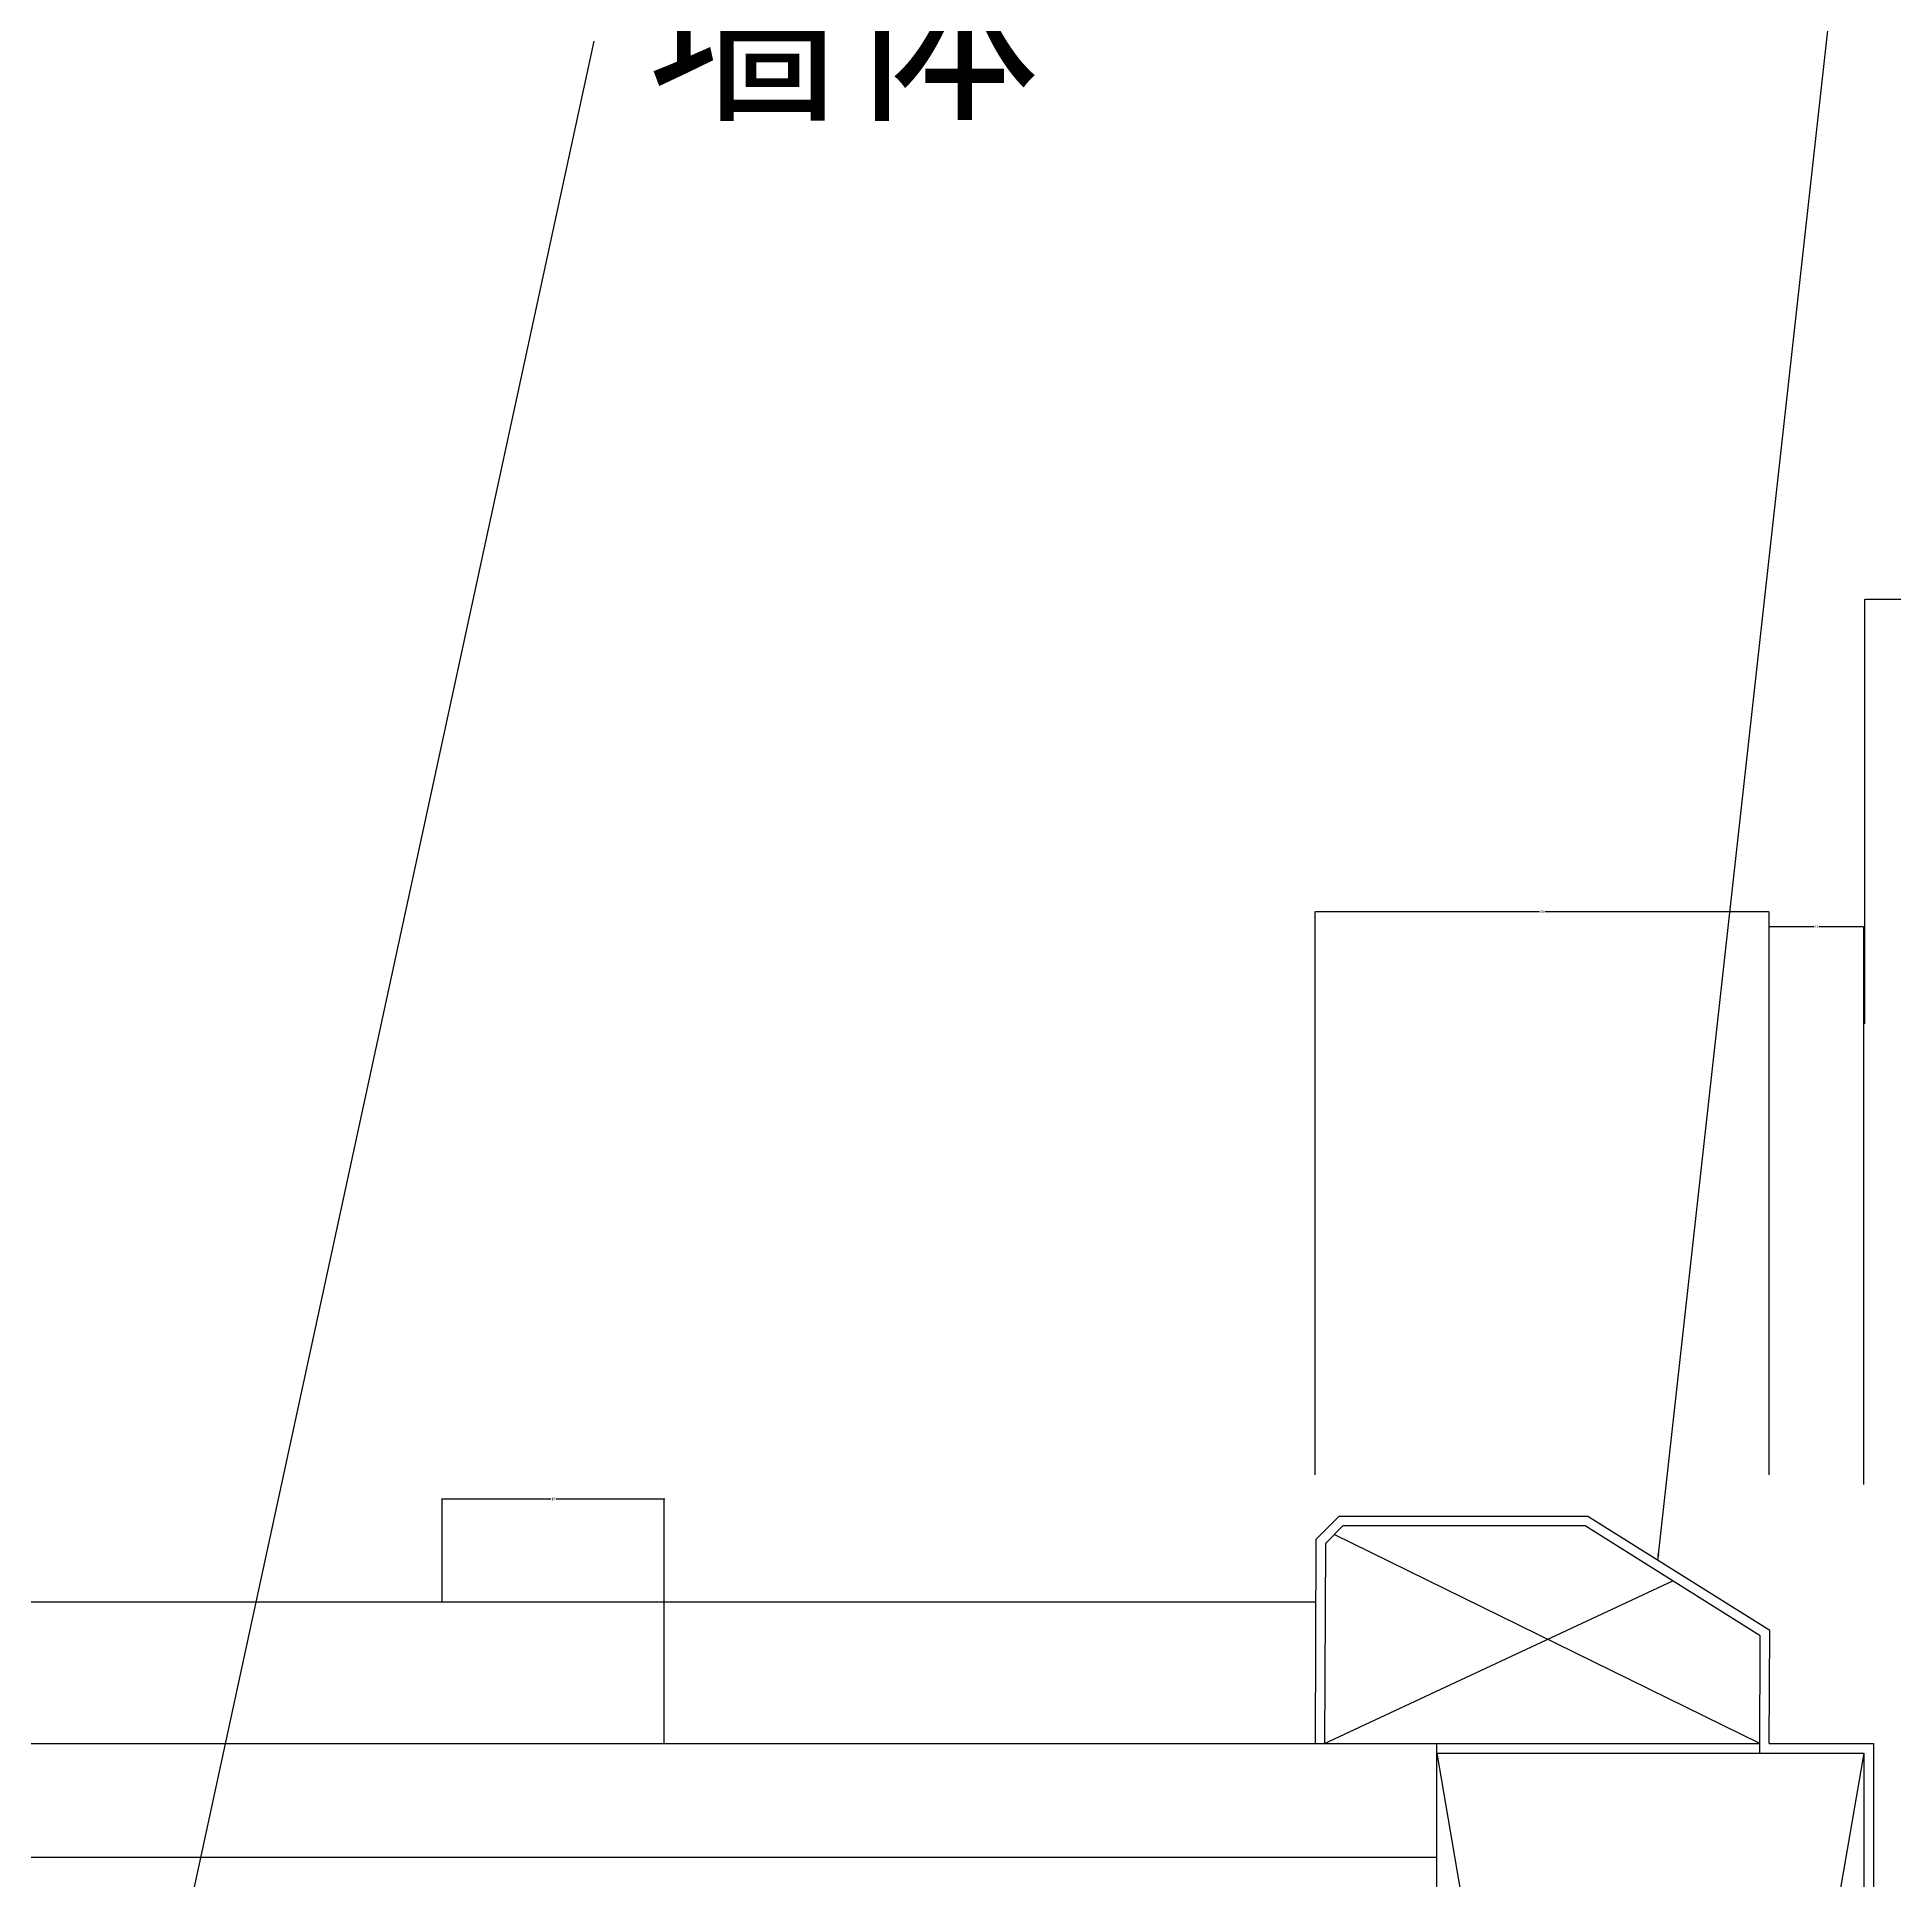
# Model space of a CAD drawing. Header units: metres. Extents: x 80 to 5348, y 323 to 6956.
# Drawn here: x 460 to 1196, y 1987 to 2718 of the extents above; entities that cross this region are included whole.
import ezdxf

# ---------------------------------------------------------------- set-up
doc = ezdxf.new("R2010")
doc.units = ezdxf.units.M
for name, color, linetype in [('3', 3, 'Continuous'), ('4', 4, 'Continuous'), ('7', 7, 'Continuous'), ('BH', 3, 'Continuous'), ('DIM', 3, 'Continuous')]:
    doc.layers.add(name, color=color, linetype=linetype)
doc.dimstyles.get("Standard").update_dxf_attribs({"dimtxt": 2.5, "dimasz": 2.5, "dimexe": 1.25, "dimexo": 0.625, "dimtad": 1, "dimcen": 2.5, "dimazin": 3, "dimtfac": 1, "dimtmove": 0, "dimatfit": 3})

# ---------------------------------------------------------------- blocks, each defined once
blk = doc.blocks.new('*D8')
for p, q in [((663.31, 2138.63), (620.06, 2138.63)), ((620.31, 2097.94), (620.31, 2138.63)), ((708.56, 2138.63), (665.31, 2138.63)), ((708.31, 2041.69), (708.31, 2138.63))]:
    blk.add_line(p, q)
at = {"layer": 'Defpoints'}
for p in [(708.31, 2138.63), (620.31, 2097.94), (708.31, 2041.69)]:
    blk.add_point(p, dxfattribs=at)
at = {"layer": 'DIM', "insert": (664.31, 2138.63), "char_height": 1, "attachment_point": 5}
blk.add_mtext('15', dxfattribs=at)
blk = doc.blocks.new('*D9')
for p, q in [((1184.13, 2326.92), (1184.13, 2495.18)), ((1184.38, 2495.18), (1343.885, 2495.18)), ((1345.885, 2495.18), (1505.39, 2495.18)), ((1505.64, 2326.92), (1505.64, 2495.18))]:
    blk.add_line(p, q)
at = {"layer": 'Defpoints'}
for p in [(1184.13, 2495.18), (1184.13, 2326.92), (1505.64, 2326.92)]:
    blk.add_point(p, dxfattribs=at)
at = {"layer": 'DIM', "insert": (1344.885, 2495.18), "char_height": 1, "attachment_point": 5}
blk.add_mtext('85', dxfattribs=at)
blk = doc.blocks.new('*D10')
for p, q in [((966.24, 2148.15), (966.24, 2371.47)), ((966.49, 2371.47), (1055.24, 2371.47)), ((1057.24, 2371.47), (1145.99, 2371.47)), ((1146.24, 2148.15), (1146.24, 2371.47))]:
    blk.add_line(p, q)
at = {"layer": 'Defpoints'}
for p in [(966.24, 2371.47), (966.24, 2148.15), (1146.24, 2148.15)]:
    blk.add_point(p, dxfattribs=at)
at = {"layer": 'DIM', "insert": (1056.24, 2371.47), "char_height": 1, "attachment_point": 5}
blk.add_mtext('50', dxfattribs=at)
blk = doc.blocks.new('*D11')
for p, q in [((1146.24, 2148.15), (1146.24, 2365.47)), ((1146.49, 2365.47), (1163.99, 2365.47)), ((1165.99, 2365.47), (1183.49, 2365.47)), ((1183.74, 2144.4), (1183.74, 2365.47))]:
    blk.add_line(p, q)
at = {"layer": 'Defpoints'}
for p in [(1146.24, 2365.47), (1146.24, 2148.15), (1183.74, 2144.4)]:
    blk.add_point(p, dxfattribs=at)
at = {"layer": 'DIM', "insert": (1164.99, 2365.47), "char_height": 1, "attachment_point": 5}
blk.add_mtext('10', dxfattribs=at)

msp = doc.modelspace()

# ---------------------------------------------------------------- linework, layer by layer
at = {"layer": '3'}
for p, q in [((1142.49, 2041.73), (973.79, 2124.5)), ((969.99, 2041.69), (1107.96, 2106.19)), ((174.46, 2097.94), (966.49, 2097.94)), ((1014.43, 1051.69), (1014.43, 2041.69)), ((1014.43, 2037.94), (1183.74, 1055.44)), ((1183.74, 2037.94), (1014.43, 1055.44)), ((220.01, 1996.69), (826.93, 1996.69)), ((826.93, 1996.69), (1014.43, 1996.69))]:
    msp.add_line(p, q, dxfattribs=at)
at = {"layer": '4'}
for p in [(200.54, 2041.69), (966.24, 2041.69)]:
    msp.add_line(p, (1142.49, 2041.69), dxfattribs=at)
at = {"layer": '7'}
for p, q in [((1146.24, 2041.69), (1187.49, 2041.69)), ((1187.49, 2041.69), (1187.49, 1051.69)), ((1014.43, 2037.94), (1183.74, 2037.94)), ((1183.74, 2037.94), (1183.74, 1055.44))]:
    msp.add_line(p, q, dxfattribs=at)
for points in [[(1146.24, 2041.69), (1146.44, 2086.5), (1074.32, 2131.69), (975.7, 2131.69), (966.59, 2122.63), (966.24, 2041.68)], [(1142.48, 2037.94), (1142.68, 2084.43), (1073.24, 2127.94), (977.25, 2127.94), (970.34, 2121.06), (969.99, 2041.66)]]:
    msp.add_lwpolyline(points, dxfattribs=at)

# ---------------------------------------------------------------- texts
at = {"layer": 'DIM'}
msp.add_text('墙体', height=60, dxfattribs=at).set_placement((701.32, 2691.12))

# ---------------------------------------------------------------- dimensions: what is measured, and where the dimension line sits
for base, p1, p2, text, picture, middle in [((1184.13, 2495.18), (1184.13, 2326.92), (1505.64, 2326.92), '85', '*D9', (1344.885, 2495.18)), ((966.24, 2371.47), (966.24, 2148.15), (1146.24, 2148.15), '50', '*D10', (1056.24, 2371.47)), ((1146.24, 2365.47), (1146.24, 2148.15), (1183.74, 2144.4), '10', '*D11', (1164.99, 2365.47)), ((708.31, 2138.63), (708.31, 2041.69), (620.31, 2097.94), '15', '*D8', (664.31, 2138.63))]:
    dim = msp.add_linear_dim(base=base, p1=p1, p2=p2, text=text, dimstyle='Standard', dxfattribs=at)
    dim.commit()
    dim.dimension.update_dxf_attribs({"geometry": picture, "text_midpoint": middle})

# ---------------------------------------------------------------- leaders
at = {"layer": 'BH'}
for points in [[(1102.05, 2114.32), (1193.29, 2934.76)], [(467.2, 1731.6), (680.56, 2716.36)]]:
    msp.add_leader(points, dimstyle='Standard', dxfattribs=at)

doc.saveas('drawing.dxf')
